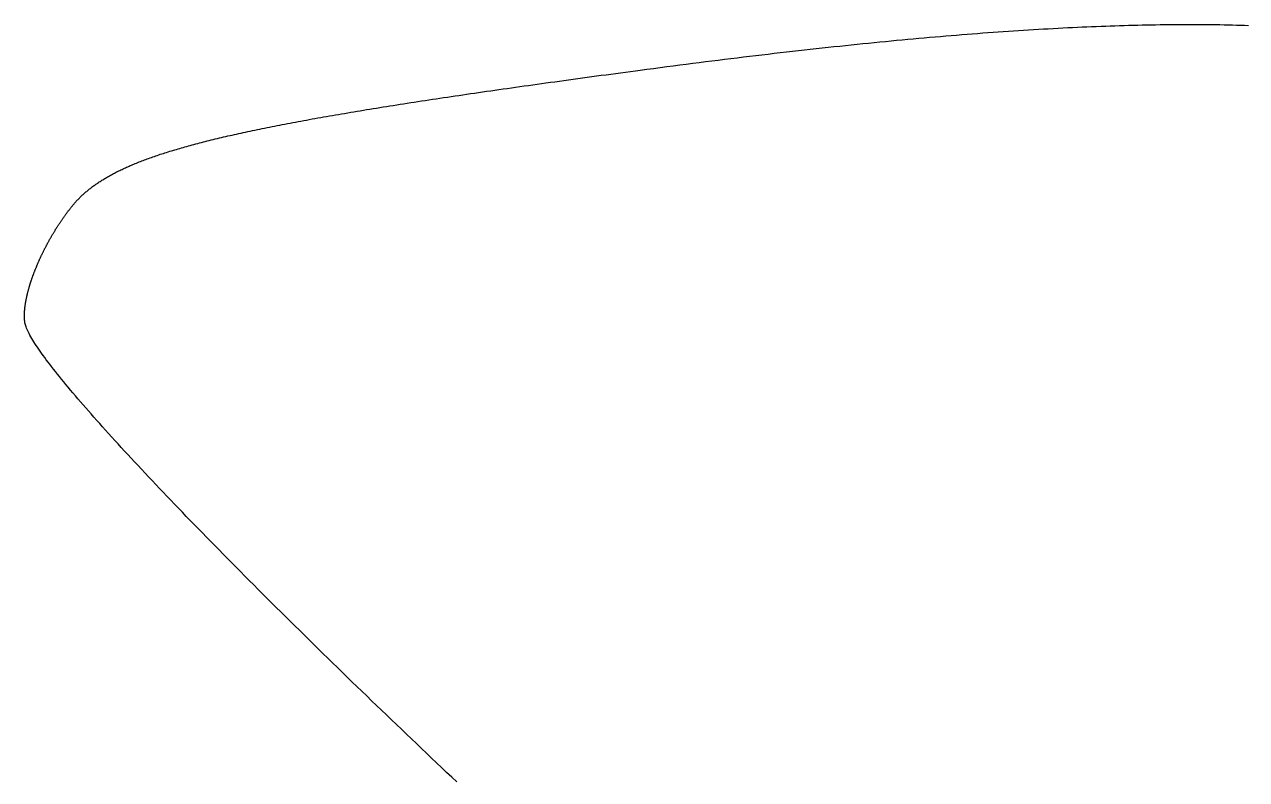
# Model space of a CAD drawing. Extents: x 2.4 to 98.3, y 8.1 to 95.3.
# Drawn here: x 2.4 to 26.41, y 52.36 to 67.19 of the extents above; entities that cross this region are included whole.
import ezdxf

# ---------------------------------------------------------------- set-up
doc = ezdxf.new("R2010")
doc.units = 0
doc.layers.add('LAYER_1', color=7, linetype='CONTINUOUS')

msp = doc.modelspace()

# ---------------------------------------------------------------- linework, layer by layer
at = {"layer": 'LAYER_1', "color": 3}
for p, q in [((20.498, 66.969), (20.603, 66.977)), ((20.603, 66.977), (20.708, 66.986)), ((20.708, 66.986), (20.812, 66.994)), ((20.812, 66.994), (20.916, 67.002)), ((20.916, 67.002), (21.019, 67.011)), ((21.019, 67.011), (21.121, 67.018)), ((21.121, 67.018), (21.224, 67.026)), ((21.224, 67.026), (21.325, 67.034)), ((21.325, 67.034), (21.427, 67.041)), ((21.427, 67.041), (21.528, 67.048)), ((21.528, 67.048), (21.628, 67.055)), ((21.628, 67.055), (21.728, 67.062)), ((21.728, 67.062), (21.828, 67.069)), ((21.828, 67.069), (21.927, 67.075)), ((21.927, 67.075), (22.025, 67.082)), ((22.025, 67.082), (22.124, 67.088)), ((22.124, 67.088), (22.221, 67.094)), ((22.221, 67.094), (22.319, 67.1)), ((22.319, 67.1), (22.416, 67.105)), ((22.416, 67.105), (22.512, 67.111)), ((22.512, 67.111), (22.609, 67.116)), ((22.609, 67.116), (22.704, 67.121)), ((22.704, 67.121), (22.8, 67.126)), ((22.8, 67.126), (22.894, 67.131)), ((22.894, 67.131), (22.989, 67.135)), ((22.989, 67.135), (23.083, 67.14)), ((23.083, 67.14), (23.177, 67.144)), ((23.177, 67.144), (23.27, 67.148)), ((23.27, 67.148), (23.363, 67.152)), ((23.363, 67.152), (23.455, 67.156)), ((23.455, 67.156), (23.547, 67.159)), ((23.547, 67.159), (23.639, 67.163)), ((23.639, 67.163), (23.73, 67.166)), ((23.73, 67.166), (23.82, 67.169)), ((23.82, 67.169), (23.911, 67.172)), ((23.911, 67.172), (24.001, 67.175)), ((24.001, 67.175), (24.09, 67.177)), ((24.09, 67.177), (24.18, 67.18)), ((24.18, 67.18), (24.268, 67.182)), ((24.268, 67.182), (24.357, 67.184)), ((24.357, 67.184), (24.445, 67.186)), ((24.445, 67.186), (24.533, 67.187)), ((24.533, 67.187), (24.62, 67.189)), ((24.62, 67.189), (24.707, 67.19)), ((24.707, 67.19), (24.793, 67.191)), ((24.793, 67.191), (24.879, 67.192)), ((24.879, 67.192), (24.965, 67.193)), ((24.965, 67.193), (25.05, 67.193)), ((25.05, 67.193), (25.135, 67.194)), ((25.135, 67.194), (25.22, 67.194)), ((25.22, 67.194), (25.304, 67.194)), ((25.304, 67.194), (25.388, 67.194)), ((25.388, 67.194), (25.472, 67.194)), ((25.472, 67.194), (25.555, 67.193)), ((25.555, 67.193), (25.637, 67.193)), ((25.637, 67.193), (25.72, 67.192)), ((25.72, 67.192), (25.802, 67.191)), ((25.802, 67.191), (25.884, 67.19)), ((25.884, 67.19), (25.965, 67.188)), ((25.965, 67.188), (26.046, 67.187)), ((26.046, 67.187), (26.127, 67.185)), ((26.127, 67.185), (26.207, 67.183)), ((26.207, 67.183), (26.287, 67.181)), ((26.287, 67.181), (26.366, 67.179)), ((26.366, 67.179), (26.446, 67.176)), ((17.955, 66.72), (18.071, 66.733)), ((18.071, 66.733), (18.186, 66.746)), ((18.186, 66.746), (18.301, 66.758)), ((18.301, 66.758), (18.415, 66.77)), ((18.415, 66.77), (18.529, 66.782)), ((18.529, 66.782), (18.643, 66.794)), ((18.643, 66.794), (18.756, 66.805)), ((18.756, 66.805), (18.868, 66.817)), ((18.868, 66.817), (18.98, 66.828)), ((18.98, 66.828), (19.092, 66.839)), ((19.092, 66.839), (19.203, 66.85)), ((19.203, 66.85), (19.313, 66.861)), ((19.313, 66.861), (19.424, 66.872)), ((19.424, 66.872), (19.533, 66.882)), ((19.533, 66.882), (19.642, 66.892)), ((19.642, 66.892), (19.751, 66.903)), ((19.751, 66.903), (19.859, 66.912)), ((19.859, 66.912), (19.967, 66.922)), ((19.967, 66.922), (20.074, 66.932)), ((20.074, 66.932), (20.181, 66.941)), ((20.181, 66.941), (20.287, 66.951)), ((20.287, 66.951), (20.393, 66.96)), ((20.393, 66.96), (20.498, 66.969)), ((15.906, 66.479), (16.03, 66.495)), ((16.03, 66.495), (16.154, 66.51)), ((16.154, 66.51), (16.278, 66.525)), ((16.278, 66.525), (16.401, 66.54)), ((16.401, 66.54), (16.524, 66.555)), ((16.524, 66.555), (16.646, 66.57)), ((16.646, 66.57), (16.767, 66.585)), ((16.767, 66.585), (16.888, 66.599)), ((16.888, 66.599), (17.009, 66.613)), ((17.009, 66.613), (17.129, 66.627)), ((17.129, 66.627), (17.248, 66.641)), ((17.248, 66.641), (17.367, 66.655)), ((17.367, 66.655), (17.486, 66.668)), ((17.486, 66.668), (17.604, 66.681)), ((17.604, 66.681), (17.721, 66.695)), ((17.721, 66.695), (17.838, 66.708)), ((17.838, 66.708), (17.955, 66.72)), ((14.11, 66.246), (14.206, 66.259)), ((14.206, 66.259), (14.303, 66.272)), ((14.303, 66.272), (14.401, 66.285)), ((14.401, 66.285), (14.499, 66.298)), ((14.499, 66.298), (14.629, 66.315)), ((14.629, 66.315), (14.759, 66.332)), ((14.759, 66.332), (14.889, 66.349)), ((14.889, 66.349), (15.018, 66.366)), ((15.018, 66.366), (15.146, 66.383)), ((15.146, 66.383), (15.274, 66.399)), ((15.274, 66.399), (15.402, 66.416)), ((15.402, 66.416), (15.528, 66.432)), ((15.528, 66.432), (15.655, 66.448)), ((15.655, 66.448), (15.78, 66.464)), ((15.78, 66.464), (15.906, 66.479)), ((12.388, 66.01), (12.473, 66.022)), ((12.473, 66.022), (12.56, 66.034)), ((12.56, 66.034), (12.646, 66.046)), ((12.646, 66.046), (12.734, 66.058)), ((12.734, 66.058), (12.822, 66.07)), ((12.822, 66.07), (12.91, 66.082)), ((12.91, 66.082), (12.999, 66.095)), ((12.999, 66.095), (13.089, 66.107)), ((13.089, 66.107), (13.179, 66.119)), ((13.179, 66.119), (13.269, 66.132)), ((13.269, 66.132), (13.36, 66.144)), ((13.36, 66.144), (13.452, 66.157)), ((13.452, 66.157), (13.545, 66.169)), ((13.545, 66.169), (13.637, 66.182)), ((13.637, 66.182), (13.731, 66.195)), ((13.731, 66.195), (13.825, 66.207)), ((13.825, 66.207), (13.919, 66.22)), ((13.919, 66.22), (14.015, 66.233)), ((14.015, 66.233), (14.11, 66.246)), ((10.709, 65.768), (10.784, 65.779)), ((10.784, 65.779), (10.859, 65.79)), ((10.859, 65.79), (10.935, 65.801)), ((10.935, 65.801), (11.011, 65.813)), ((11.011, 65.813), (11.088, 65.824)), ((11.088, 65.824), (11.166, 65.835)), ((11.166, 65.835), (11.243, 65.847)), ((11.243, 65.847), (11.322, 65.858)), ((11.322, 65.858), (11.401, 65.869)), ((11.401, 65.869), (11.48, 65.881)), ((11.48, 65.881), (11.56, 65.892)), ((11.56, 65.892), (11.64, 65.904)), ((11.64, 65.904), (11.721, 65.916)), ((11.721, 65.916), (11.803, 65.927)), ((11.803, 65.927), (11.885, 65.939)), ((11.885, 65.939), (11.967, 65.951)), ((11.967, 65.951), (12.05, 65.962)), ((12.05, 65.962), (12.134, 65.974)), ((12.134, 65.974), (12.218, 65.986)), ((12.218, 65.986), (12.302, 65.998)), ((12.302, 65.998), (12.388, 66.01)), ((9.123, 65.521), (9.187, 65.531)), ((9.187, 65.531), (9.251, 65.541)), ((9.251, 65.541), (9.316, 65.552)), ((9.316, 65.552), (9.381, 65.562)), ((9.381, 65.562), (9.447, 65.573)), ((9.447, 65.573), (9.513, 65.584)), ((9.513, 65.584), (9.579, 65.594)), ((9.579, 65.594), (9.646, 65.605)), ((9.646, 65.605), (9.714, 65.615)), ((9.714, 65.615), (9.782, 65.626)), ((9.782, 65.626), (9.85, 65.637)), ((9.85, 65.637), (9.919, 65.648)), ((9.919, 65.648), (9.989, 65.658)), ((9.989, 65.658), (10.058, 65.669)), ((10.058, 65.669), (10.129, 65.68)), ((10.129, 65.68), (10.2, 65.691)), ((10.2, 65.691), (10.271, 65.702)), ((10.271, 65.702), (10.343, 65.713)), ((10.343, 65.713), (10.415, 65.724)), ((10.415, 65.724), (10.488, 65.735)), ((10.488, 65.735), (10.561, 65.746)), ((10.561, 65.746), (10.635, 65.757)), ((10.635, 65.757), (10.709, 65.768)), ((7.78, 65.287), (7.834, 65.297)), ((7.834, 65.297), (7.888, 65.307)), ((7.888, 65.307), (7.942, 65.317)), ((7.942, 65.317), (7.997, 65.327)), ((7.997, 65.327), (8.053, 65.337)), ((8.053, 65.337), (8.108, 65.347)), ((8.108, 65.347), (8.165, 65.357)), ((8.165, 65.357), (8.221, 65.367)), ((8.221, 65.367), (8.278, 65.377)), ((8.278, 65.377), (8.336, 65.387)), ((8.336, 65.387), (8.394, 65.397)), ((8.394, 65.397), (8.452, 65.407)), ((8.452, 65.407), (8.511, 65.418)), ((8.511, 65.418), (8.57, 65.428)), ((8.57, 65.428), (8.63, 65.438)), ((8.63, 65.438), (8.69, 65.448)), ((8.69, 65.448), (8.751, 65.459)), ((8.751, 65.459), (8.812, 65.469)), ((8.812, 65.469), (8.873, 65.479)), ((8.873, 65.479), (8.935, 65.489)), ((8.935, 65.489), (8.997, 65.5)), ((8.997, 65.5), (9.06, 65.51)), ((9.06, 65.51), (9.123, 65.521)), ((6.569, 65.042), (6.613, 65.051)), ((6.613, 65.051), (6.657, 65.061)), ((6.657, 65.061), (6.701, 65.071)), ((6.701, 65.071), (6.746, 65.081)), ((6.746, 65.081), (6.792, 65.09)), ((6.792, 65.09), (6.837, 65.1)), ((6.837, 65.1), (6.883, 65.11)), ((6.883, 65.11), (6.93, 65.119)), ((6.93, 65.119), (6.977, 65.129)), ((6.977, 65.129), (7.024, 65.139)), ((7.024, 65.139), (7.072, 65.149)), ((7.072, 65.149), (7.12, 65.159)), ((7.12, 65.159), (7.168, 65.168)), ((7.168, 65.168), (7.217, 65.178)), ((7.217, 65.178), (7.266, 65.188)), ((7.266, 65.188), (7.315, 65.198)), ((7.315, 65.198), (7.365, 65.208)), ((7.365, 65.208), (7.416, 65.217)), ((7.416, 65.217), (7.467, 65.227)), ((7.467, 65.227), (7.518, 65.237)), ((7.518, 65.237), (7.569, 65.247)), ((7.569, 65.247), (7.621, 65.257)), ((7.621, 65.257), (7.674, 65.267)), ((7.674, 65.267), (7.727, 65.277)), ((7.727, 65.277), (7.78, 65.287)), ((5.624, 64.809), (5.66, 64.819)), ((5.66, 64.819), (5.696, 64.829)), ((5.696, 64.829), (5.732, 64.838)), ((5.732, 64.838), (5.768, 64.848)), ((5.768, 64.848), (5.805, 64.858)), ((5.805, 64.858), (5.842, 64.867)), ((5.842, 64.867), (5.879, 64.877)), ((5.879, 64.877), (5.917, 64.887)), ((5.917, 64.887), (5.955, 64.896)), ((5.955, 64.896), (5.994, 64.906)), ((5.994, 64.906), (6.032, 64.916)), ((6.032, 64.916), (6.072, 64.925)), ((6.072, 64.925), (6.111, 64.935)), ((6.111, 64.935), (6.151, 64.945)), ((6.151, 64.945), (6.191, 64.954)), ((6.191, 64.954), (6.232, 64.964)), ((6.232, 64.964), (6.272, 64.974)), ((6.272, 64.974), (6.314, 64.984)), ((6.314, 64.984), (6.355, 64.993)), ((6.355, 64.993), (6.397, 65.003)), ((6.397, 65.003), (6.44, 65.013)), ((6.44, 65.013), (6.482, 65.022)), ((6.482, 65.022), (6.525, 65.032)), ((6.525, 65.032), (6.569, 65.042)), ((4.841, 64.563), (4.869, 64.573)), ((4.869, 64.573), (4.897, 64.583)), ((4.897, 64.583), (4.925, 64.593)), ((4.925, 64.593), (4.954, 64.603)), ((4.954, 64.603), (4.983, 64.613)), ((4.983, 64.613), (5.012, 64.623)), ((5.012, 64.623), (5.041, 64.633)), ((5.041, 64.633), (5.071, 64.643)), ((5.071, 64.643), (5.101, 64.652)), ((5.101, 64.652), (5.132, 64.662)), ((5.132, 64.662), (5.162, 64.672)), ((5.162, 64.672), (5.193, 64.682)), ((5.193, 64.682), (5.225, 64.692)), ((5.225, 64.692), (5.256, 64.702)), ((5.256, 64.702), (5.288, 64.711)), ((5.288, 64.711), (5.32, 64.721)), ((5.32, 64.721), (5.353, 64.731)), ((5.353, 64.731), (5.386, 64.741)), ((5.386, 64.741), (5.419, 64.751)), ((5.419, 64.751), (5.452, 64.76)), ((5.452, 64.76), (5.486, 64.77)), ((5.486, 64.77), (5.52, 64.78)), ((5.52, 64.78), (5.555, 64.79)), ((5.555, 64.79), (5.589, 64.799)), ((5.589, 64.799), (5.624, 64.809)), ((4.276, 64.327), (4.298, 64.338)), ((4.298, 64.338), (4.32, 64.348)), ((4.32, 64.348), (4.342, 64.359)), ((4.342, 64.359), (4.365, 64.369)), ((4.365, 64.369), (4.387, 64.38)), ((4.387, 64.38), (4.41, 64.39)), ((4.41, 64.39), (4.434, 64.4)), ((4.434, 64.4), (4.457, 64.411)), ((4.457, 64.411), (4.481, 64.421)), ((4.481, 64.421), (4.505, 64.431)), ((4.505, 64.431), (4.529, 64.442)), ((4.529, 64.442), (4.554, 64.452)), ((4.554, 64.452), (4.578, 64.462)), ((4.578, 64.462), (4.603, 64.472)), ((4.603, 64.472), (4.629, 64.482)), ((4.629, 64.482), (4.654, 64.493)), ((4.654, 64.493), (4.68, 64.503)), ((4.68, 64.503), (4.706, 64.513)), ((4.706, 64.513), (4.733, 64.523)), ((4.733, 64.523), (4.759, 64.533)), ((4.759, 64.533), (4.786, 64.543)), ((4.786, 64.543), (4.813, 64.553)), ((4.813, 64.553), (4.841, 64.563)), ((3.855, 64.089), (3.872, 64.1)), ((3.872, 64.1), (3.889, 64.111)), ((3.889, 64.111), (3.906, 64.122)), ((3.906, 64.122), (3.924, 64.133)), ((3.924, 64.133), (3.942, 64.145)), ((3.942, 64.145), (3.959, 64.156)), ((3.959, 64.156), (3.978, 64.167)), ((3.978, 64.167), (3.996, 64.177)), ((3.996, 64.177), (4.015, 64.188)), ((4.015, 64.188), (4.033, 64.199)), ((4.033, 64.199), (4.052, 64.21)), ((4.052, 64.21), (4.071, 64.221)), ((4.071, 64.221), (4.091, 64.232)), ((4.091, 64.232), (4.111, 64.242)), ((4.111, 64.242), (4.13, 64.253)), ((4.13, 64.253), (4.151, 64.264)), ((4.151, 64.264), (4.171, 64.275)), ((4.171, 64.275), (4.191, 64.285)), ((4.191, 64.285), (4.212, 64.296)), ((4.212, 64.296), (4.233, 64.306)), ((4.233, 64.306), (4.255, 64.317)), ((4.255, 64.317), (4.276, 64.327)), ((3.544, 63.845), (3.557, 63.857)), ((3.557, 63.857), (3.57, 63.869)), ((3.57, 63.869), (3.583, 63.881)), ((3.583, 63.881), (3.597, 63.893)), ((3.597, 63.893), (3.611, 63.905)), ((3.611, 63.905), (3.625, 63.916)), ((3.625, 63.916), (3.639, 63.928)), ((3.639, 63.928), (3.653, 63.94)), ((3.653, 63.94), (3.667, 63.952)), ((3.667, 63.952), (3.682, 63.963)), ((3.682, 63.963), (3.697, 63.975)), ((3.697, 63.975), (3.712, 63.986)), ((3.712, 63.986), (3.727, 63.998)), ((3.727, 63.998), (3.742, 64.01)), ((3.742, 64.01), (3.758, 64.021)), ((3.758, 64.021), (3.774, 64.032)), ((3.774, 64.032), (3.789, 64.044)), ((3.789, 64.044), (3.806, 64.055)), ((3.806, 64.055), (3.822, 64.066)), ((3.822, 64.066), (3.838, 64.078)), ((3.838, 64.078), (3.855, 64.089)), ((3.32, 63.602), (3.327, 63.611)), ((3.327, 63.611), (3.334, 63.62)), ((3.334, 63.62), (3.345, 63.633)), ((3.345, 63.633), (3.355, 63.645)), ((3.355, 63.645), (3.366, 63.658)), ((3.366, 63.658), (3.377, 63.671)), ((3.377, 63.671), (3.388, 63.684)), ((3.388, 63.684), (3.399, 63.696)), ((3.399, 63.696), (3.41, 63.709)), ((3.41, 63.709), (3.421, 63.722)), ((3.421, 63.722), (3.433, 63.734)), ((3.433, 63.734), (3.445, 63.747)), ((3.445, 63.747), (3.457, 63.759)), ((3.457, 63.759), (3.469, 63.771)), ((3.469, 63.771), (3.481, 63.784)), ((3.481, 63.784), (3.493, 63.796)), ((3.493, 63.796), (3.505, 63.808)), ((3.505, 63.808), (3.518, 63.821)), ((3.518, 63.821), (3.531, 63.833)), ((3.531, 63.833), (3.544, 63.845)), ((3.143, 63.361), (3.149, 63.371)), ((3.149, 63.371), (3.156, 63.38)), ((3.156, 63.38), (3.162, 63.39)), ((3.162, 63.39), (3.169, 63.399)), ((3.169, 63.399), (3.176, 63.409)), ((3.176, 63.409), (3.182, 63.418)), ((3.182, 63.418), (3.189, 63.428)), ((3.189, 63.428), (3.196, 63.437)), ((3.196, 63.437), (3.203, 63.446)), ((3.203, 63.446), (3.209, 63.456)), ((3.209, 63.456), (3.216, 63.465)), ((3.216, 63.465), (3.223, 63.474)), ((3.223, 63.474), (3.23, 63.484)), ((3.23, 63.484), (3.237, 63.493)), ((3.237, 63.493), (3.243, 63.502)), ((3.243, 63.502), (3.25, 63.511)), ((3.25, 63.511), (3.257, 63.52)), ((3.257, 63.52), (3.264, 63.53)), ((3.264, 63.53), (3.271, 63.539)), ((3.271, 63.539), (3.278, 63.548)), ((3.278, 63.548), (3.285, 63.557)), ((3.285, 63.557), (3.292, 63.566)), ((3.292, 63.566), (3.299, 63.575)), ((3.299, 63.575), (3.306, 63.584)), ((3.306, 63.584), (3.313, 63.593)), ((3.313, 63.593), (3.32, 63.602)), ((2.991, 63.127), (2.997, 63.137)), ((2.997, 63.137), (3.003, 63.147)), ((3.003, 63.147), (3.009, 63.157)), ((3.009, 63.157), (3.015, 63.167)), ((3.015, 63.167), (3.021, 63.177)), ((3.021, 63.177), (3.028, 63.187)), ((3.028, 63.187), (3.034, 63.196)), ((3.034, 63.196), (3.04, 63.206)), ((3.04, 63.206), (3.046, 63.216)), ((3.046, 63.216), (3.053, 63.226)), ((3.053, 63.226), (3.059, 63.236)), ((3.059, 63.236), (3.065, 63.245)), ((3.065, 63.245), (3.071, 63.255)), ((3.071, 63.255), (3.078, 63.265)), ((3.078, 63.265), (3.084, 63.275)), ((3.084, 63.275), (3.091, 63.284)), ((3.091, 63.284), (3.097, 63.294)), ((3.097, 63.294), (3.103, 63.304)), ((3.103, 63.304), (3.11, 63.313)), ((3.11, 63.313), (3.116, 63.323)), ((3.116, 63.323), (3.123, 63.333)), ((3.123, 63.333), (3.129, 63.342)), ((3.129, 63.342), (3.136, 63.352)), ((3.136, 63.352), (3.143, 63.361)), ((2.853, 62.886), (2.858, 62.896)), ((2.858, 62.896), (2.864, 62.906)), ((2.864, 62.906), (2.869, 62.916)), ((2.869, 62.916), (2.875, 62.926)), ((2.875, 62.926), (2.88, 62.936)), ((2.88, 62.936), (2.886, 62.947)), ((2.886, 62.947), (2.891, 62.957)), ((2.891, 62.957), (2.897, 62.967)), ((2.897, 62.967), (2.903, 62.977)), ((2.903, 62.977), (2.908, 62.987)), ((2.908, 62.987), (2.914, 62.997)), ((2.914, 62.997), (2.92, 63.007)), ((2.92, 63.007), (2.926, 63.017)), ((2.926, 63.017), (2.932, 63.027)), ((2.932, 63.027), (2.937, 63.037)), ((2.937, 63.037), (2.943, 63.047)), ((2.943, 63.047), (2.949, 63.057)), ((2.949, 63.057), (2.955, 63.067)), ((2.955, 63.067), (2.961, 63.077)), ((2.961, 63.077), (2.967, 63.087)), ((2.967, 63.087), (2.973, 63.097)), ((2.973, 63.097), (2.979, 63.107)), ((2.979, 63.107), (2.985, 63.117)), ((2.985, 63.117), (2.991, 63.127)), ((2.73, 62.642), (2.734, 62.652)), ((2.734, 62.652), (2.739, 62.662)), ((2.739, 62.662), (2.744, 62.672)), ((2.744, 62.672), (2.749, 62.682)), ((2.749, 62.682), (2.754, 62.692)), ((2.754, 62.692), (2.759, 62.703)), ((2.759, 62.703), (2.764, 62.713)), ((2.764, 62.713), (2.769, 62.723)), ((2.769, 62.723), (2.774, 62.733)), ((2.774, 62.733), (2.779, 62.743)), ((2.779, 62.743), (2.784, 62.754)), ((2.784, 62.754), (2.789, 62.764)), ((2.789, 62.764), (2.794, 62.774)), ((2.794, 62.774), (2.799, 62.784)), ((2.799, 62.784), (2.805, 62.794)), ((2.805, 62.794), (2.81, 62.804)), ((2.81, 62.804), (2.815, 62.815)), ((2.815, 62.815), (2.82, 62.825)), ((2.82, 62.825), (2.826, 62.835)), ((2.826, 62.835), (2.831, 62.845)), ((2.831, 62.845), (2.836, 62.855)), ((2.836, 62.855), (2.842, 62.865)), ((2.842, 62.865), (2.847, 62.876)), ((2.847, 62.876), (2.853, 62.886)), ((2.627, 62.409), (2.632, 62.419)), ((2.632, 62.419), (2.636, 62.429)), ((2.636, 62.429), (2.64, 62.439)), ((2.64, 62.439), (2.644, 62.449)), ((2.644, 62.449), (2.648, 62.459)), ((2.648, 62.459), (2.653, 62.469)), ((2.653, 62.469), (2.657, 62.479)), ((2.657, 62.479), (2.661, 62.489)), ((2.661, 62.489), (2.665, 62.5)), ((2.665, 62.5), (2.67, 62.51)), ((2.67, 62.51), (2.674, 62.52)), ((2.674, 62.52), (2.679, 62.53)), ((2.679, 62.53), (2.683, 62.54)), ((2.683, 62.54), (2.688, 62.55)), ((2.688, 62.55), (2.692, 62.56)), ((2.692, 62.56), (2.697, 62.57)), ((2.697, 62.57), (2.701, 62.581)), ((2.701, 62.581), (2.706, 62.591)), ((2.706, 62.591), (2.711, 62.601)), ((2.711, 62.601), (2.715, 62.611)), ((2.715, 62.611), (2.72, 62.621)), ((2.72, 62.621), (2.725, 62.631)), ((2.725, 62.631), (2.73, 62.642)), ((2.536, 62.162), (2.539, 62.172)), ((2.539, 62.172), (2.543, 62.181)), ((2.543, 62.181), (2.546, 62.191)), ((2.546, 62.191), (2.549, 62.201)), ((2.549, 62.201), (2.553, 62.211)), ((2.553, 62.211), (2.556, 62.22)), ((2.556, 62.22), (2.559, 62.23)), ((2.559, 62.23), (2.563, 62.24)), ((2.563, 62.24), (2.567, 62.25)), ((2.567, 62.25), (2.57, 62.26)), ((2.57, 62.26), (2.574, 62.27)), ((2.574, 62.27), (2.577, 62.279)), ((2.577, 62.279), (2.581, 62.289)), ((2.581, 62.289), (2.585, 62.299)), ((2.585, 62.299), (2.588, 62.309)), ((2.588, 62.309), (2.592, 62.319)), ((2.592, 62.319), (2.596, 62.329)), ((2.596, 62.329), (2.6, 62.339)), ((2.6, 62.339), (2.604, 62.349)), ((2.604, 62.349), (2.608, 62.359)), ((2.608, 62.359), (2.611, 62.369)), ((2.611, 62.369), (2.615, 62.379)), ((2.615, 62.379), (2.619, 62.389)), ((2.619, 62.389), (2.623, 62.399)), ((2.623, 62.399), (2.627, 62.409)), ((2.467, 61.926), (2.469, 61.935)), ((2.469, 61.935), (2.471, 61.945)), ((2.471, 61.945), (2.474, 61.954)), ((2.474, 61.954), (2.476, 61.963)), ((2.476, 61.963), (2.479, 61.972)), ((2.479, 61.972), (2.481, 61.982)), ((2.481, 61.982), (2.484, 61.991)), ((2.484, 61.991), (2.486, 62)), ((2.486, 62), (2.489, 62.01)), ((2.489, 62.01), (2.492, 62.019)), ((2.492, 62.019), (2.494, 62.028)), ((2.494, 62.028), (2.497, 62.038)), ((2.497, 62.038), (2.5, 62.047)), ((2.5, 62.047), (2.503, 62.057)), ((2.503, 62.057), (2.506, 62.066)), ((2.506, 62.066), (2.508, 62.076)), ((2.508, 62.076), (2.511, 62.085)), ((2.511, 62.085), (2.514, 62.095)), ((2.514, 62.095), (2.517, 62.104)), ((2.517, 62.104), (2.52, 62.114)), ((2.52, 62.114), (2.523, 62.123)), ((2.523, 62.123), (2.527, 62.133)), ((2.527, 62.133), (2.53, 62.143)), ((2.53, 62.143), (2.533, 62.152)), ((2.533, 62.152), (2.536, 62.162)), ((2.418, 61.681), (2.419, 61.69)), ((2.419, 61.69), (2.42, 61.698)), ((2.42, 61.698), (2.422, 61.706)), ((2.422, 61.706), (2.423, 61.715)), ((2.423, 61.715), (2.424, 61.723)), ((2.424, 61.723), (2.426, 61.732)), ((2.426, 61.732), (2.427, 61.74)), ((2.427, 61.74), (2.429, 61.749)), ((2.429, 61.749), (2.43, 61.758)), ((2.43, 61.758), (2.432, 61.766)), ((2.432, 61.766), (2.433, 61.775)), ((2.433, 61.775), (2.435, 61.783)), ((2.435, 61.783), (2.437, 61.792)), ((2.437, 61.792), (2.438, 61.801)), ((2.438, 61.801), (2.44, 61.81)), ((2.44, 61.81), (2.442, 61.818)), ((2.442, 61.818), (2.444, 61.827)), ((2.444, 61.827), (2.446, 61.836)), ((2.446, 61.836), (2.448, 61.845)), ((2.448, 61.845), (2.45, 61.854)), ((2.45, 61.854), (2.452, 61.863)), ((2.452, 61.863), (2.454, 61.872)), ((2.454, 61.872), (2.456, 61.881)), ((2.456, 61.881), (2.458, 61.89)), ((2.458, 61.89), (2.46, 61.899)), ((2.46, 61.899), (2.462, 61.908)), ((2.462, 61.908), (2.464, 61.917)), ((2.464, 61.917), (2.467, 61.926)), ((2.402, 61.493), (2.403, 61.5)), ((2.402, 61.485), (2.402, 61.493)), ((2.402, 61.478), (2.402, 61.485)), ((2.402, 61.471), (2.402, 61.478)), ((2.402, 61.464), (2.402, 61.471)), ((2.402, 61.456), (2.402, 61.464)), ((2.403, 61.449), (2.402, 61.456)), ((2.403, 61.523), (2.404, 61.53)), ((2.403, 61.515), (2.403, 61.523)), ((2.403, 61.508), (2.403, 61.515)), ((2.403, 61.5), (2.403, 61.508)), ((2.404, 61.545), (2.405, 61.553)), ((2.404, 61.538), (2.404, 61.545)), ((2.404, 61.53), (2.404, 61.538)), ((2.405, 61.561), (2.406, 61.569)), ((2.405, 61.553), (2.405, 61.561)), ((2.406, 61.576), (2.407, 61.584)), ((2.406, 61.569), (2.406, 61.576)), ((2.407, 61.584), (2.408, 61.592)), ((2.408, 61.6), (2.409, 61.608)), ((2.408, 61.592), (2.408, 61.6)), ((2.409, 61.608), (2.41, 61.616)), ((2.41, 61.616), (2.411, 61.624)), ((2.411, 61.624), (2.412, 61.632)), ((2.412, 61.632), (2.413, 61.64)), ((2.413, 61.64), (2.414, 61.648)), ((2.414, 61.648), (2.415, 61.657)), ((2.415, 61.657), (2.416, 61.665)), ((2.416, 61.665), (2.417, 61.673)), ((2.417, 61.673), (2.418, 61.681)), ((2.403, 61.442), (2.403, 61.449)), ((2.403, 61.435), (2.403, 61.442)), ((2.403, 61.428), (2.403, 61.435)), ((2.404, 61.421), (2.403, 61.428)), ((2.404, 61.414), (2.404, 61.421)), ((2.404, 61.407), (2.404, 61.414)), ((2.405, 61.4), (2.404, 61.407)), ((2.405, 61.394), (2.405, 61.4)), ((2.406, 61.387), (2.405, 61.394)), ((2.406, 61.38), (2.406, 61.387)), ((2.407, 61.373), (2.406, 61.38)), ((2.408, 61.367), (2.407, 61.373)), ((2.409, 61.36), (2.408, 61.367)), ((2.409, 61.354), (2.409, 61.36)), ((2.41, 61.347), (2.409, 61.354)), ((2.411, 61.341), (2.41, 61.347)), ((2.412, 61.335), (2.411, 61.341)), ((2.415, 61.316), (2.412, 61.335)), ((2.42, 61.296), (2.415, 61.316)), ((2.427, 61.274), (2.42, 61.296)), ((2.434, 61.252), (2.427, 61.274)), ((2.443, 61.228), (2.434, 61.252)), ((2.454, 61.203), (2.443, 61.228)), ((2.466, 61.177), (2.454, 61.203)), ((2.479, 61.15), (2.466, 61.177)), ((2.493, 61.121), (2.479, 61.15)), ((2.509, 61.092), (2.493, 61.121)), ((2.527, 61.061), (2.509, 61.092)), ((2.545, 61.029), (2.527, 61.061)), ((2.565, 60.996), (2.545, 61.029)), ((2.586, 60.962), (2.565, 60.996)), ((2.608, 60.927), (2.586, 60.962)), ((2.632, 60.891), (2.608, 60.927)), ((2.657, 60.854), (2.632, 60.891)), ((2.683, 60.816), (2.657, 60.854)), ((2.71, 60.776), (2.683, 60.816)), ((2.739, 60.736), (2.71, 60.776)), ((2.769, 60.695), (2.739, 60.736)), ((2.8, 60.652), (2.769, 60.695)), ((2.832, 60.609), (2.8, 60.652)), ((2.866, 60.564), (2.832, 60.609)), ((2.9, 60.519), (2.866, 60.564)), ((2.936, 60.473), (2.9, 60.519)), ((2.973, 60.425), (2.936, 60.473)), ((3.011, 60.377), (2.973, 60.425)), ((3.05, 60.328), (3.011, 60.377)), ((3.091, 60.277), (3.05, 60.328)), ((3.132, 60.226), (3.091, 60.277)), ((3.175, 60.174), (3.132, 60.226)), ((3.218, 60.121), (3.175, 60.174)), ((3.263, 60.067), (3.218, 60.121)), ((3.309, 60.013), (3.263, 60.067)), ((3.356, 59.957), (3.309, 60.013)), ((3.403, 59.9), (3.356, 59.957)), ((3.452, 59.843), (3.403, 59.9)), ((3.502, 59.785), (3.452, 59.843)), ((3.553, 59.726), (3.502, 59.785)), ((3.605, 59.666), (3.553, 59.726)), ((3.658, 59.605), (3.605, 59.666)), ((3.712, 59.544), (3.658, 59.605)), ((3.767, 59.481), (3.712, 59.544)), ((3.823, 59.418), (3.767, 59.481)), ((3.88, 59.354), (3.823, 59.418)), ((3.938, 59.29), (3.88, 59.354)), ((3.997, 59.224), (3.938, 59.29)), ((4.056, 59.158), (3.997, 59.224)), ((4.117, 59.091), (4.056, 59.158)), ((4.178, 59.023), (4.117, 59.091)), ((4.241, 58.955), (4.178, 59.023)), ((4.304, 58.886), (4.241, 58.955)), ((4.368, 58.816), (4.304, 58.886)), ((4.433, 58.746), (4.368, 58.816)), ((4.499, 58.675), (4.433, 58.746)), ((4.566, 58.603), (4.499, 58.675)), ((4.633, 58.53), (4.566, 58.603)), ((4.702, 58.457), (4.633, 58.53)), ((4.771, 58.383), (4.702, 58.457)), ((4.841, 58.309), (4.771, 58.383)), ((4.912, 58.234), (4.841, 58.309)), ((4.983, 58.158), (4.912, 58.234)), ((5.055, 58.082), (4.983, 58.158)), ((5.128, 58.005), (5.055, 58.082)), ((5.202, 57.928), (5.128, 58.005)), ((5.277, 57.85), (5.202, 57.928)), ((5.352, 57.771), (5.277, 57.85)), ((5.428, 57.692), (5.352, 57.771)), ((5.505, 57.613), (5.428, 57.692)), ((5.582, 57.532), (5.505, 57.613)), ((5.66, 57.452), (5.582, 57.532)), ((5.739, 57.371), (5.66, 57.452)), ((5.818, 57.289), (5.739, 57.371)), ((5.898, 57.207), (5.818, 57.289)), ((5.979, 57.124), (5.898, 57.207)), ((6.06, 57.041), (5.979, 57.124)), ((6.142, 56.957), (6.06, 57.041)), ((6.224, 56.873), (6.142, 56.957)), ((6.308, 56.789), (6.224, 56.873)), ((6.391, 56.704), (6.308, 56.789)), ((6.476, 56.619), (6.391, 56.704)), ((6.56, 56.533), (6.476, 56.619)), ((6.646, 56.447), (6.56, 56.533)), ((6.732, 56.36), (6.646, 56.447)), ((6.818, 56.273), (6.732, 56.36)), ((6.905, 56.186), (6.818, 56.273)), ((6.993, 56.098), (6.905, 56.186)), ((7.081, 56.01), (6.993, 56.098)), ((7.169, 55.922), (7.081, 56.01)), ((7.258, 55.833), (7.169, 55.922)), ((7.348, 55.744), (7.258, 55.833)), ((7.438, 55.655), (7.348, 55.744)), ((7.528, 55.565), (7.438, 55.655)), ((7.619, 55.475), (7.528, 55.565)), ((7.71, 55.385), (7.619, 55.475)), ((7.802, 55.295), (7.71, 55.385)), ((7.894, 55.204), (7.802, 55.295)), ((7.987, 55.113), (7.894, 55.204)), ((8.079, 55.022), (7.987, 55.113)), ((8.173, 54.93), (8.079, 55.022)), ((8.266, 54.839), (8.173, 54.93)), ((8.36, 54.747), (8.266, 54.839)), ((8.455, 54.655), (8.36, 54.747)), ((8.549, 54.562), (8.455, 54.655)), ((8.644, 54.47), (8.549, 54.562)), ((8.74, 54.377), (8.644, 54.47)), ((8.835, 54.285), (8.74, 54.377)), ((8.931, 54.192), (8.835, 54.285)), ((9.027, 54.098), (8.931, 54.192)), ((9.124, 54.005), (9.027, 54.098)), ((9.22, 53.912), (9.124, 54.005)), ((9.317, 53.818), (9.22, 53.912)), ((9.415, 53.725), (9.317, 53.818)), ((9.512, 53.631), (9.415, 53.725)), ((9.61, 53.538), (9.512, 53.631)), ((9.707, 53.444), (9.61, 53.538)), ((9.806, 53.35), (9.707, 53.444)), ((9.904, 53.256), (9.806, 53.35)), ((10.002, 53.162), (9.904, 53.256)), ((10.101, 53.068), (10.002, 53.162)), ((10.2, 52.974), (10.101, 53.068)), ((10.298, 52.88), (10.2, 52.974)), ((10.398, 52.786), (10.298, 52.88)), ((10.497, 52.692), (10.398, 52.786)), ((10.596, 52.598), (10.497, 52.692)), ((10.695, 52.504), (10.596, 52.598)), ((10.795, 52.41), (10.695, 52.504)), ((10.894, 52.316), (10.795, 52.41))]:
    msp.add_line(p, q, dxfattribs=at)

doc.saveas('drawing.dxf')
